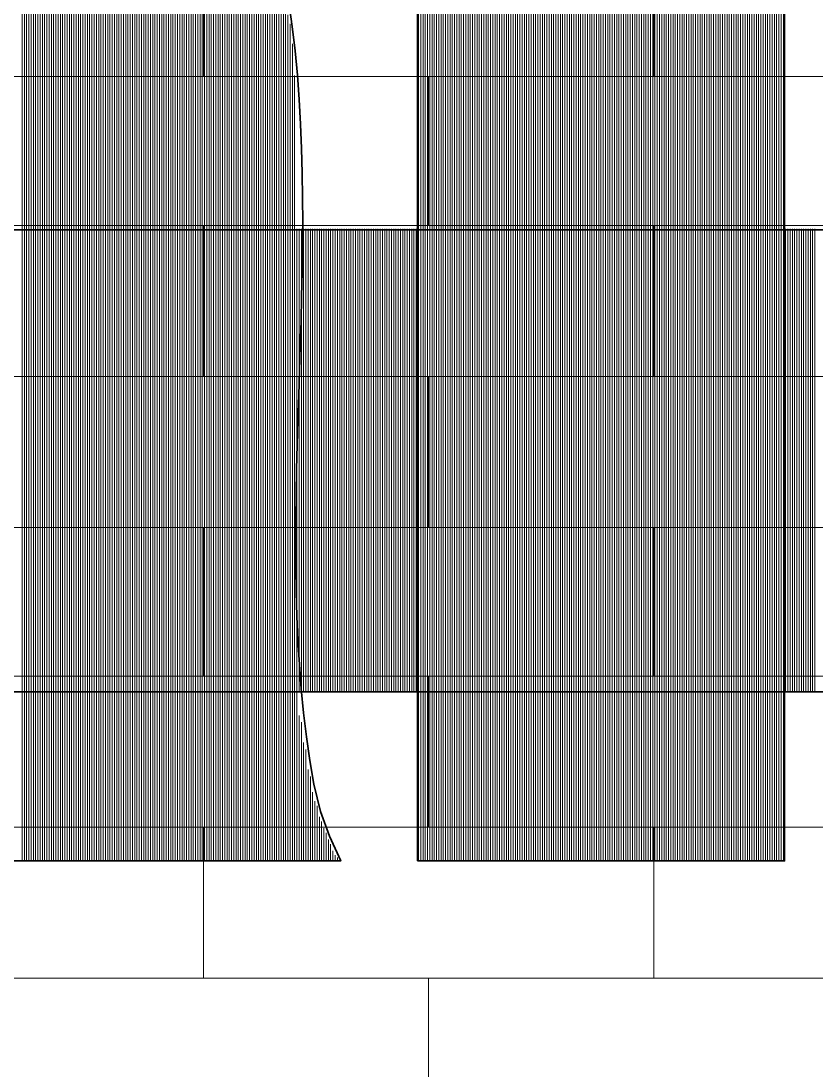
# Model space of a CAD drawing. Header units: inches. Extents: x 5 to 516, y -193 to 129.
# Drawn here: x 94.862 to 96.039, y -84.196 to -82.644 of the extents above; entities that cross this region are included whole.
import ezdxf

# ---------------------------------------------------------------- set-up
doc = ezdxf.new("R2010")
doc.units = ezdxf.units.IN
doc.header["$MEASUREMENT"] = 0
doc.layers.add('PDF4_Geometry', color=7, linetype='Continuous')

msp = doc.modelspace()

# ---------------------------------------------------------------- linework, layer by layer
at = {"layer": 'PDF4_Geometry', "lineweight": 35}
for points in [[(95.4487565, -83.8863158), (95.4487565, -81.889649), (95.9920899, -81.889649), (95.9920899, -83.8863158)], [(83.8754184, -83.6363167), (83.8754184, -82.9529833), (99.6120869, -82.9529833), (99.6120869, -83.6363167)]]:
    msp.add_lwpolyline(points, close=True, dxfattribs=at)
at = {"layer": 'PDF4_Geometry', "lineweight": 15}
for points in [[(95.4504214, -83.8846511), (95.4504214, -81.8879843), (95.4504214, -83.8846511)], [(95.4537546, -83.8846511), (95.4537546, -81.8879843), (95.4537546, -83.8846511)], [(95.4570878, -83.8846511), (95.4570878, -81.8879843), (95.4570878, -83.8846511)], [(95.460421, -83.8846511), (95.460421, -81.8879843), (95.460421, -83.8846511)], [(95.4637542, -83.8846511), (95.4637542, -81.8879843), (95.4637542, -83.8846511)], [(95.4670874, -83.8846511), (95.4670874, -81.8879843), (95.4670874, -83.8846511)], [(95.470424, -83.8846511), (95.470424, -81.8879843), (95.470424, -83.8846511)], [(95.4737538, -83.8846511), (95.4737538, -81.8879843), (95.4737538, -83.8846511)], [(95.4770904, -83.8846511), (95.4770904, -81.8879843), (95.4770904, -83.8846511)], [(95.4804202, -83.8846511), (95.4804202, -81.8879843), (95.4804202, -83.8846511)], [(95.4837568, -83.8846511), (95.4837568, -81.8879843), (95.4837568, -83.8846511)], [(95.48709, -83.8846511), (95.48709, -81.8879843), (95.48709, -83.8846511)], [(95.4904232, -83.8846511), (95.4904232, -81.8879843), (95.4904232, -83.8846511)], [(95.4937564, -83.8846511), (95.4937564, -81.8879843), (95.4937564, -83.8846511)], [(95.4970896, -83.8846511), (95.4970896, -81.8879843), (95.4970896, -83.8846511)], [(95.5004228, -83.8846511), (95.5004228, -81.8879843), (95.5004228, -83.8846511)], [(95.503756, -83.8846511), (95.503756, -81.8879843), (95.503756, -83.8846511)], [(95.5070892, -83.8846511), (95.5070892, -81.8879843), (95.5070892, -83.8846511)], [(95.5104224, -83.8846511), (95.5104224, -81.8879843), (95.5104224, -83.8846511)], [(95.5137556, -83.8846511), (95.5137556, -81.8879843), (95.5137556, -83.8846511)], [(95.5170888, -83.8846511), (95.5170888, -81.8879843), (95.5170888, -83.8846511)], [(95.520422, -83.8846511), (95.520422, -81.8879843), (95.520422, -83.8846511)], [(95.5237552, -83.8846511), (95.5237552, -81.8879843), (95.5237552, -83.8846511)], [(95.5270884, -83.8846511), (95.5270884, -81.8879843), (95.5270884, -83.8846511)], [(95.5304216, -83.8846511), (95.5304216, -81.8879843), (95.5304216, -83.8846511)], [(95.5337548, -83.8846511), (95.5337548, -81.8879843), (95.5337548, -83.8846511)], [(95.5370879, -83.8846511), (95.5370879, -81.8879843), (95.5370879, -83.8846511)], [(95.5404211, -83.8846511), (95.5404211, -81.8879843), (95.5404211, -83.8846511)], [(95.5437543, -83.8846511), (95.5437543, -81.8879843), (95.5437543, -83.8846511)], [(95.5470875, -83.8846511), (95.5470875, -81.8879843), (95.5470875, -83.8846511)], [(95.5504207, -83.8846511), (95.5504207, -81.8879843), (95.5504207, -83.8846511)], [(95.5537573, -83.8846511), (95.5537573, -81.8879843), (95.5537573, -83.8846511)], [(95.5570871, -83.8846511), (95.5570871, -81.8879843), (95.5570871, -83.8846511)], [(95.5604237, -83.8846511), (95.5604237, -81.8879843), (95.5604237, -83.8846511)], [(95.5637535, -83.8846511), (95.5637535, -81.8879843), (95.5637535, -83.8846511)], [(95.5670901, -83.8846511), (95.5670901, -81.8879843), (95.5670901, -83.8846511)], [(95.5704233, -83.8846511), (95.5704233, -81.8879843), (95.5704233, -83.8846511)], [(95.5737565, -83.8846511), (95.5737565, -81.8879843), (95.5737565, -83.8846511)], [(95.5770897, -83.8846511), (95.5770897, -81.8879843), (95.5770897, -83.8846511)], [(95.5804229, -83.8846511), (95.5804229, -81.8879843), (95.5804229, -83.8846511)], [(95.5837561, -83.8846511), (95.5837561, -81.8879843), (95.5837561, -83.8846511)], [(95.5870893, -83.8846511), (95.5870893, -81.8879843), (95.5870893, -83.8846511)], [(95.5904225, -83.8846511), (95.5904225, -81.8879843), (95.5904225, -83.8846511)], [(95.5937557, -83.8846511), (95.5937557, -81.8879843), (95.5937557, -83.8846511)], [(95.5970889, -83.8846511), (95.5970889, -81.8879843), (95.5970889, -83.8846511)], [(95.6004221, -83.8846511), (95.6004221, -81.8879843), (95.6004221, -83.8846511)], [(95.6037553, -83.8846511), (95.6037553, -81.8879843), (95.6037553, -83.8846511)], [(95.6070885, -83.8846511), (95.6070885, -81.8879843), (95.6070885, -83.8846511)], [(95.6104217, -83.8846511), (95.6104217, -81.8879843), (95.6104217, -83.8846511)], [(95.6137549, -83.8846511), (95.6137549, -81.8879843), (95.6137549, -83.8846511)], [(95.6170881, -83.8846511), (95.6170881, -81.8879843), (95.6170881, -83.8846511)], [(95.6204213, -83.8846511), (95.6204213, -81.8879843), (95.6204213, -83.8846511)], [(95.6237545, -83.8846511), (95.6237545, -81.8879843), (95.6237545, -83.8846511)], [(95.6270877, -83.8846511), (95.6270877, -81.8879843), (95.6270877, -83.8846511)], [(95.6304209, -83.8846511), (95.6304209, -81.8879843), (95.6304209, -83.8846511)], [(95.6337541, -83.8846511), (95.6337541, -81.8879843), (95.6337541, -83.8846511)], [(95.6370907, -83.8846511), (95.6370907, -81.8879843), (95.6370907, -83.8846511)], [(95.6404205, -83.8846511), (95.6404205, -81.8879843), (95.6404205, -83.8846511)], [(95.6437571, -83.8846511), (95.6437571, -81.8879843), (95.6437571, -83.8846511)], [(95.6470869, -83.8846511), (95.6470869, -81.8879843), (95.6470869, -83.8846511)], [(95.6504235, -83.8846511), (95.6504235, -81.8879843), (95.6504235, -83.8846511)], [(95.6537567, -83.8846511), (95.6537567, -81.8879843), (95.6537567, -83.8846511)], [(95.6570899, -83.8846511), (95.6570899, -81.8879843), (95.6570899, -83.8846511)], [(95.6604231, -83.8846511), (95.6604231, -81.8879843), (95.6604231, -83.8846511)], [(95.6637563, -83.8846511), (95.6637563, -81.8879843), (95.6637563, -83.8846511)], [(95.6670895, -83.8846511), (95.6670895, -81.8879843), (95.6670895, -83.8846511)], [(95.6704226, -83.8846511), (95.6704226, -81.8879843), (95.6704226, -83.8846511)], [(95.6737558, -83.8846511), (95.6737558, -81.8879843), (95.6737558, -83.8846511)], [(95.677089, -83.8846511), (95.677089, -81.8879843), (95.677089, -83.8846511)], [(95.6804222, -83.8846511), (95.6804222, -81.8879843), (95.6804222, -83.8846511)], [(95.6837554, -83.8846511), (95.6837554, -81.8879843), (95.6837554, -83.8846511)], [(95.6870886, -83.8846511), (95.6870886, -81.8879843), (95.6870886, -83.8846511)], [(95.6904218, -83.8846511), (95.6904218, -81.8879843), (95.6904218, -83.8846511)], [(95.693755, -83.8846511), (95.693755, -81.8879843), (95.693755, -83.8846511)], [(95.6970882, -83.8846511), (95.6970882, -81.8879843), (95.6970882, -83.8846511)], [(95.7004214, -83.8846511), (95.7004214, -81.8879843), (95.7004214, -83.8846511)], [(95.7037546, -83.8846511), (95.7037546, -81.8879843), (95.7037546, -83.8846511)], [(95.7070878, -83.8846511), (95.7070878, -81.8879843), (95.7070878, -83.8846511)], [(95.710421, -83.8846511), (95.710421, -81.8879843), (95.710421, -83.8846511)], [(95.7137542, -83.8846511), (95.7137542, -81.8879843), (95.7137542, -83.8846511)], [(95.7170874, -83.8846511), (95.7170874, -81.8879843), (95.7170874, -83.8846511)], [(95.720424, -83.8846511), (95.720424, -81.8879843), (95.720424, -83.8846511)], [(95.7237538, -83.8846511), (95.7237538, -81.8879843), (95.7237538, -83.8846511)], [(95.7270904, -83.8846511), (95.7270904, -81.8879843), (95.7270904, -83.8846511)], [(95.7304202, -83.8846511), (95.7304202, -81.8879843), (95.7304202, -83.8846511)], [(95.7337568, -83.8846511), (95.7337568, -81.8879843), (95.7337568, -83.8846511)], [(95.73709, -83.8846511), (95.73709, -81.8879843), (95.73709, -83.8846511)], [(95.7404232, -83.8846511), (95.7404232, -81.8879843), (95.7404232, -83.8846511)], [(95.7437564, -83.8846511), (95.7437564, -81.8879843), (95.7437564, -83.8846511)], [(95.7470896, -83.8846511), (95.7470896, -81.8879843), (95.7470896, -83.8846511)], [(95.7504228, -83.8846511), (95.7504228, -81.8879843), (95.7504228, -83.8846511)], [(95.753756, -83.8846511), (95.753756, -81.8879843), (95.753756, -83.8846511)], [(95.7570892, -83.8846511), (95.7570892, -81.8879843), (95.7570892, -83.8846511)], [(95.7604224, -83.8846511), (95.7604224, -81.8879843), (95.7604224, -83.8846511)], [(95.7637556, -83.8846511), (95.7637556, -81.8879843), (95.7637556, -83.8846511)], [(95.7670888, -83.8846511), (95.7670888, -81.8879843), (95.7670888, -83.8846511)], [(95.770422, -83.8846511), (95.770422, -81.8879843), (95.770422, -83.8846511)], [(95.7737552, -83.8846511), (95.7737552, -81.8879843), (95.7737552, -83.8846511)], [(95.7770884, -83.8846511), (95.7770884, -81.8879843), (95.7770884, -83.8846511)], [(95.7804216, -83.8846511), (95.7804216, -81.8879843), (95.7804216, -83.8846511)], [(95.7837548, -83.8846511), (95.7837548, -81.8879843), (95.7837548, -83.8846511)], [(95.787088, -83.8846511), (95.787088, -81.8879843), (95.787088, -83.8846511)], [(95.7904212, -83.8846511), (95.7904212, -81.8879843), (95.7904212, -83.8846511)], [(95.7937544, -83.8846511), (95.7937544, -81.8879843), (95.7937544, -83.8846511)], [(95.7970876, -83.8846511), (95.7970876, -81.8879843), (95.7970876, -83.8846511)], [(95.8004208, -83.8846511), (95.8004208, -81.8879843), (95.8004208, -83.8846511)], [(95.8037573, -83.8846511), (95.8037573, -81.8879843), (95.8037573, -83.8846511)], [(95.8070872, -83.8846511), (95.8070872, -81.8879843), (95.8070872, -83.8846511)], [(95.8104237, -83.8846511), (95.8104237, -81.8879843), (95.8104237, -83.8846511)], [(95.8137536, -83.8846511), (95.8137536, -81.8879843), (95.8137536, -83.8846511)], [(95.8170901, -83.8846511), (95.8170901, -81.8879843), (95.8170901, -83.8846511)], [(95.8204233, -83.8846511), (95.8204233, -81.8879843), (95.8204233, -83.8846511)], [(95.8237565, -83.8846511), (95.8237565, -81.8879843), (95.8237565, -83.8846511)], [(95.8270897, -83.8846511), (95.8270897, -81.8879843), (95.8270897, -83.8846511)], [(95.8304229, -83.8846511), (95.8304229, -81.8879843), (95.8304229, -83.8846511)], [(95.8337561, -83.8846511), (95.8337561, -81.8879843), (95.8337561, -83.8846511)], [(95.8370893, -83.8846511), (95.8370893, -81.8879843), (95.8370893, -83.8846511)], [(95.8404225, -83.8846511), (95.8404225, -81.8879843), (95.8404225, -83.8846511)], [(95.8437557, -83.8846511), (95.8437557, -81.8879843), (95.8437557, -83.8846511)], [(95.8470889, -83.8846511), (95.8470889, -81.8879843), (95.8470889, -83.8846511)], [(95.8504221, -83.8846511), (95.8504221, -81.8879843), (95.8504221, -83.8846511)], [(95.8537553, -83.8846511), (95.8537553, -81.8879843), (95.8537553, -83.8846511)], [(95.8570885, -83.8846511), (95.8570885, -81.8879843), (95.8570885, -83.8846511)], [(95.8604217, -83.8846511), (95.8604217, -81.8879843), (95.8604217, -83.8846511)], [(95.8637549, -83.8846511), (95.8637549, -81.8879843), (95.8637549, -83.8846511)], [(95.8670881, -83.8846511), (95.8670881, -81.8879843), (95.8670881, -83.8846511)], [(95.8704213, -83.8846511), (95.8704213, -81.8879843), (95.8704213, -83.8846511)], [(95.8737545, -83.8846511), (95.8737545, -81.8879843), (95.8737545, -83.8846511)], [(95.8770877, -83.8846511), (95.8770877, -81.8879843), (95.8770877, -83.8846511)], [(95.8804209, -83.8846511), (95.8804209, -81.8879843), (95.8804209, -83.8846511)], [(95.8837541, -83.8846511), (95.8837541, -81.8879843), (95.8837541, -83.8846511)], [(95.8870907, -83.8846511), (95.8870907, -81.8879843), (95.8870907, -83.8846511)], [(95.8904205, -83.8846511), (95.8904205, -81.8879843), (95.8904205, -83.8846511)], [(95.8937571, -83.8846511), (95.8937571, -81.8879843), (95.8937571, -83.8846511)], [(95.8970869, -83.8846511), (95.8970869, -81.8879843), (95.8970869, -83.8846511)], [(95.9004235, -83.8846511), (95.9004235, -81.8879843), (95.9004235, -83.8846511)], [(95.9037567, -83.8846511), (95.9037567, -81.8879843), (95.9037567, -83.8846511)], [(95.9070899, -83.8846511), (95.9070899, -81.8879843), (95.9070899, -83.8846511)], [(95.9104231, -83.8846511), (95.9104231, -81.8879843), (95.9104231, -83.8846511)], [(95.9137563, -83.8846511), (95.9137563, -81.8879843), (95.9137563, -83.8846511)], [(95.9170895, -83.8846511), (95.9170895, -81.8879843), (95.9170895, -83.8846511)], [(95.9204227, -83.8846511), (95.9204227, -81.8879843), (95.9204227, -83.8846511)], [(95.9237559, -83.8846511), (95.9237559, -81.8879843), (95.9237559, -83.8846511)], [(95.9270891, -83.8846511), (95.9270891, -81.8879843), (95.9270891, -83.8846511)], [(95.9304223, -83.8846511), (95.9304223, -81.8879843), (95.9304223, -83.8846511)], [(95.9337555, -83.8846511), (95.9337555, -81.8879843), (95.9337555, -83.8846511)], [(95.9370887, -83.8846511), (95.9370887, -81.8879843), (95.9370887, -83.8846511)], [(95.9404219, -83.8846511), (95.9404219, -81.8879843), (95.9404219, -83.8846511)], [(95.9437551, -83.8846511), (95.9437551, -81.8879843), (95.9437551, -83.8846511)], [(95.9470883, -83.8846511), (95.9470883, -81.8879843), (95.9470883, -83.8846511)], [(95.9504215, -83.8846511), (95.9504215, -81.8879843), (95.9504215, -83.8846511)], [(95.9537546, -83.8846511), (95.9537546, -81.8879843), (95.9537546, -83.8846511)], [(95.9570878, -83.8846511), (95.9570878, -81.8879843), (95.9570878, -83.8846511)], [(95.960421, -83.8846511), (95.960421, -81.8879843), (95.960421, -83.8846511)], [(95.9637542, -83.8846511), (95.9637542, -81.8879843), (95.9637542, -83.8846511)], [(95.9670874, -83.8846511), (95.9670874, -81.8879843), (95.9670874, -83.8846511)], [(95.970424, -83.8846511), (95.970424, -81.8879843), (95.970424, -83.8846511)], [(95.9737538, -83.8846511), (95.9737538, -81.8879843), (95.9737538, -83.8846511)], [(95.9770904, -83.8846511), (95.9770904, -81.8879843), (95.9770904, -83.8846511)], [(95.9804202, -83.8846511), (95.9804202, -81.8879843), (95.9804202, -83.8846511)], [(95.9837568, -83.8846511), (95.9837568, -81.8879843), (95.9837568, -83.8846511)], [(95.98709, -83.8846511), (95.98709, -81.8879843), (95.98709, -83.8846511)], [(95.9904232, -83.8846511), (95.9904232, -81.8879843), (95.9904232, -83.8846511)], [(94.8637548, -83.8846511), (94.8637548, -82.2413176), (94.8637548, -83.8846511)], [(94.867088, -83.8846511), (94.867088, -82.2413176), (94.867088, -83.8846511)], [(94.8704212, -83.8846511), (94.8704212, -82.2413176), (94.8704212, -83.8846511)], [(94.8737544, -83.8846511), (94.8737544, -82.244651), (94.8737544, -83.8846511)], [(94.8770876, -83.8846511), (94.8770876, -82.244651), (94.8770876, -83.8846511)], [(94.8804208, -83.8846511), (94.8804208, -82.244651), (94.8804208, -83.8846511)], [(94.883754, -83.8846511), (94.883754, -82.244651), (94.883754, -83.8846511)], [(94.8870906, -83.8846511), (94.8870906, -82.2479844), (94.8870906, -83.8846511)], [(94.8904204, -83.8846511), (94.8904204, -82.2479844), (94.8904204, -83.8846511)], [(94.893757, -83.8846511), (94.893757, -82.2479844), (94.893757, -83.8846511)], [(94.8970868, -83.8846511), (94.8970868, -82.2479844), (94.8970868, -83.8846511)], [(94.9004234, -83.8846511), (94.9004234, -82.2513176), (94.9004234, -83.8846511)], [(94.9037566, -83.8846511), (94.9037566, -82.2513176), (94.9037566, -83.8846511)], [(94.9070898, -83.8846511), (94.9070898, -82.2513176), (94.9070898, -83.8846511)], [(94.910423, -83.8846511), (94.910423, -82.254651), (94.910423, -83.8846511)], [(94.9137562, -83.8846511), (94.9137562, -82.254651), (94.9137562, -83.8846511)], [(94.9170894, -83.8846511), (94.9170894, -82.254651), (94.9170894, -83.8846511)], [(94.9204226, -83.8846511), (94.9204226, -82.2579842), (94.9204226, -83.8846511)], [(94.9237558, -83.8846511), (94.9237558, -82.2579842), (94.9237558, -83.8846511)], [(94.927089, -83.8846511), (94.927089, -82.2613177), (94.927089, -83.8846511)], [(94.9304222, -83.8846511), (94.9304222, -82.2613177), (94.9304222, -83.8846511)], [(94.9337554, -83.8846511), (94.9337554, -82.2613177), (94.9337554, -83.8846511)], [(94.9370886, -83.8846511), (94.9370886, -82.264651), (94.9370886, -83.8846511)], [(94.9404218, -83.8846511), (94.9404218, -82.264651), (94.9404218, -83.8846511)], [(94.943755, -83.8846511), (94.943755, -82.264651), (94.943755, -83.8846511)], [(94.9470882, -83.8846511), (94.9470882, -82.2679843), (94.9470882, -83.8846511)], [(94.9504214, -83.8846511), (94.9504214, -82.2679843), (94.9504214, -83.8846511)], [(94.9537546, -83.8846511), (94.9537546, -82.2713176), (94.9537546, -83.8846511)], [(94.9570878, -83.8846511), (94.9570878, -82.2713176), (94.9570878, -83.8846511)], [(94.960421, -83.8846511), (94.960421, -82.2713176), (94.960421, -83.8846511)], [(94.9637542, -83.8846511), (94.9637542, -82.274651), (94.9637542, -83.8846511)], [(94.9670874, -83.8846511), (94.9670874, -82.274651), (94.9670874, -83.8846511)], [(94.9704239, -83.8846511), (94.9704239, -82.274651), (94.9704239, -83.8846511)], [(94.9737538, -83.8846511), (94.9737538, -82.2779843), (94.9737538, -83.8846511)], [(94.9770903, -83.8846511), (94.9770903, -82.2779843), (94.9770903, -83.8846511)], [(94.9804202, -83.8846511), (94.9804202, -82.2813176), (94.9804202, -83.8846511)], [(94.9837567, -83.8846511), (94.9837567, -82.2813176), (94.9837567, -83.8846511)], [(94.9870899, -83.8846511), (94.9870899, -82.2813176), (94.9870899, -83.8846511)], [(94.9904231, -83.8846511), (94.9904231, -82.284651), (94.9904231, -83.8846511)], [(94.9937563, -83.8846511), (94.9937563, -82.284651), (94.9937563, -83.8846511)], [(94.9970895, -83.8846511), (94.9970895, -82.2879843), (94.9970895, -83.8846511)], [(95.0004227, -83.8846511), (95.0004227, -82.2879843), (95.0004227, -83.8846511)], [(95.0037559, -83.8846511), (95.0037559, -82.2913176), (95.0037559, -83.8846511)], [(95.0070891, -83.8846511), (95.0070891, -82.2913176), (95.0070891, -83.8846511)], [(95.0104223, -83.8846511), (95.0104223, -82.2946509), (95.0104223, -83.8846511)], [(95.0137555, -83.8846511), (95.0137555, -82.2946509), (95.0137555, -83.8846511)], [(95.0170887, -83.8846511), (95.0170887, -82.2979844), (95.0170887, -83.8846511)], [(95.0204219, -83.8846511), (95.0204219, -82.2979844), (95.0204219, -83.8846511)], [(95.0237551, -83.8846511), (95.0237551, -82.3013176), (95.0237551, -83.8846511)], [(95.0270883, -83.8846511), (95.0270883, -82.3013176), (95.0270883, -83.8846511)], [(95.0304215, -83.8846511), (95.0304215, -82.3046509), (95.0304215, -83.8846511)], [(95.0337547, -83.8846511), (95.0337547, -82.3046509), (95.0337547, -83.8846511)], [(95.0370879, -83.8846511), (95.0370879, -82.3079844), (95.0370879, -83.8846511)], [(95.0404211, -83.8846511), (95.0404211, -82.3113176), (95.0404211, -83.8846511)], [(95.0437543, -83.8846511), (95.0437543, -82.3113176), (95.0437543, -83.8846511)], [(95.0470875, -83.8846511), (95.0470875, -82.314651), (95.0470875, -83.8846511)], [(95.0504207, -83.8846511), (95.0504207, -82.3179842), (95.0504207, -83.8846511)], [(95.0537573, -83.8846511), (95.0537573, -82.3213177), (95.0537573, -83.8846511)], [(95.0570871, -83.8846511), (95.0570871, -82.3213177), (95.0570871, -83.8846511)], [(95.0604237, -83.8846511), (95.0604237, -82.324651), (95.0604237, -83.8846511)], [(95.0637535, -83.8846511), (95.0637535, -82.3279843), (95.0637535, -83.8846511)], [(95.0670901, -83.8846511), (95.0670901, -82.3279843), (95.0670901, -83.8846511)], [(95.0704233, -83.8846511), (95.0704233, -82.3313177), (95.0704233, -83.8846511)], [(95.0737565, -83.8846511), (95.0737565, -82.334651), (95.0737565, -83.8846511)], [(95.0770897, -83.8846511), (95.0770897, -82.334651), (95.0770897, -83.8846511)], [(95.0804229, -83.8846511), (95.0804229, -82.3379843), (95.0804229, -83.8846511)], [(95.0837561, -83.8846511), (95.0837561, -82.3413176), (95.0837561, -83.8846511)], [(95.0870893, -83.8846511), (95.0870893, -82.344651), (95.0870893, -83.8846511)], [(95.0904225, -83.8846511), (95.0904225, -82.344651), (95.0904225, -83.8846511)], [(95.0937557, -83.8846511), (95.0937557, -82.3479843), (95.0937557, -83.8846511)], [(95.0970889, -83.8846511), (95.0970889, -82.3513176), (95.0970889, -83.8846511)], [(95.1004221, -83.8846511), (95.1004221, -82.3546509), (95.1004221, -83.8846511)], [(95.1037553, -83.8846511), (95.1037553, -82.3579843), (95.1037553, -83.8846511)], [(95.1070885, -83.8846511), (95.1070885, -82.3613176), (95.1070885, -83.8846511)], [(95.1104217, -83.8846511), (95.1104217, -82.3613176), (95.1104217, -83.8846511)], [(95.1137549, -83.8846511), (95.1137549, -82.3646509), (95.1137549, -83.8846511)], [(95.1170881, -83.8846511), (95.1170881, -82.3679844), (95.1170881, -83.8846511)], [(95.1204212, -83.8846511), (95.1204212, -82.3713176), (95.1204212, -83.8846511)], [(95.1237544, -83.8846511), (95.1237544, -82.374651), (95.1237544, -83.8846511)], [(95.1270876, -83.8846511), (95.1270876, -82.3779843), (95.1270876, -83.8846511)], [(95.1304208, -83.8846511), (95.1304208, -82.3813177), (95.1304208, -83.8846511)], [(95.133754, -83.8846511), (95.133754, -82.384651), (95.133754, -83.8846511)], [(95.1370906, -83.8846511), (95.1370906, -82.3879843), (95.1370906, -83.8846511)], [(95.1404204, -83.8846511), (95.1404204, -82.3879843), (95.1404204, -83.8846511)], [(95.143757, -83.8846511), (95.143757, -82.3913177), (95.143757, -83.8846511)], [(95.1470868, -83.8846511), (95.1470868, -82.394651), (95.1470868, -83.8846511)], [(95.1504234, -83.8846511), (95.1504234, -82.3979843), (95.1504234, -83.8846511)], [(95.1537566, -83.8846511), (95.1537566, -82.4013176), (95.1537566, -83.8846511)], [(95.1570898, -83.8846511), (95.1570898, -82.404651), (95.1570898, -83.8846511)], [(95.160423, -83.8846511), (95.160423, -82.4113176), (95.160423, -83.8846511)], [(95.1637562, -83.8846511), (95.1637562, -82.414651), (95.1637562, -83.8846511)], [(95.1670894, -83.8846511), (95.1670894, -82.4213176), (95.1670894, -83.8846511)], [(95.1704226, -83.8846511), (95.1704226, -82.4246509), (95.1704226, -83.8846511)], [(95.1737558, -83.8846511), (95.1737558, -82.4313176), (95.1737558, -83.8846511)], [(95.177089, -83.8846511), (95.177089, -82.4313176), (95.177089, -83.8846511)], [(95.1804222, -83.8846511), (95.1804222, -82.4379843), (95.1804222, -83.8846511)], [(95.1837554, -83.8846511), (95.1837554, -82.444651), (95.1837554, -83.8846511)], [(95.1870886, -83.8846511), (95.1870886, -82.4479843), (95.1870886, -83.8846511)], [(95.1904218, -83.8846511), (95.1904218, -82.454651), (95.1904218, -83.8846511)], [(95.193755, -83.8846511), (95.193755, -82.4579843), (95.193755, -83.8846511)], [(95.1970882, -83.8846511), (95.1970882, -82.464651), (95.1970882, -83.8846511)], [(95.2004214, -83.8846511), (95.2004214, -82.464651), (95.2004214, -83.8846511)], [(95.2037546, -83.8846511), (95.2037546, -82.474651), (95.2037546, -83.8846511)], [(95.2070878, -83.8846511), (95.2070878, -82.4813176), (95.2070878, -83.8846511)], [(95.210421, -83.8846511), (95.210421, -82.4879844), (95.210421, -83.8846511)], [(95.2137542, -83.8846511), (95.2137542, -82.494651), (95.2137542, -83.8846511)], [(95.2170874, -83.8846511), (95.2170874, -82.4979844), (95.2170874, -83.8846511)], [(95.220424, -83.8846511), (95.220424, -82.5079843), (95.220424, -83.8846511)], [(95.2237538, -83.8846511), (95.2237538, -82.514651), (95.2237538, -83.8846511)], [(95.2270904, -83.8846511), (95.2270904, -82.524651), (95.2270904, -83.8846511)], [(95.2304202, -83.8846511), (95.2304202, -82.5313176), (95.2304202, -83.8846511)], [(95.2337568, -83.8846511), (95.2337568, -82.534651), (95.2337568, -83.8846511)], [(95.23709, -83.8846511), (95.23709, -82.5513177), (95.23709, -83.8846511)], [(95.2404232, -83.8846511), (95.2404232, -82.5613177), (95.2404232, -83.8846511)], [(95.2437564, -83.8846511), (95.2437564, -82.5679843), (95.2437564, -83.8846511)], [(95.2470896, -83.8846511), (95.2470896, -82.5879843), (95.2470896, -83.8846511)], [(95.2504228, -83.8846511), (95.2504228, -82.6013177), (95.2504228, -83.8846511)], [(95.2537559, -83.8846511), (95.2537559, -82.6079843), (95.2537559, -83.8846511)], [(95.2570891, -83.8846511), (95.2570891, -82.634651), (95.2570891, -83.8846511)], [(95.2604223, -83.8846511), (95.2604223, -82.6479843), (95.2604223, -83.8846511)], [(95.2637555, -83.8846511), (95.2637555, -82.6779844), (95.2637555, -83.8846511)], [(95.2670887, -83.8846511), (95.2670887, -82.7246511), (95.2670887, -83.8846511)], [(94.8637548, -83.6346511), (94.8637548, -82.9513177), (94.8637548, -83.6346511)], [(94.867088, -83.6346511), (94.867088, -82.9513177), (94.867088, -83.6346511)], [(94.8704212, -83.6346511), (94.8704212, -82.9513177), (94.8704212, -83.6346511)], [(94.8737544, -83.6346511), (94.8737544, -82.9513177), (94.8737544, -83.6346511)], [(94.8770876, -83.6346511), (94.8770876, -82.9513177), (94.8770876, -83.6346511)], [(94.8804208, -83.6346511), (94.8804208, -82.9513177), (94.8804208, -83.6346511)], [(94.883754, -83.6346511), (94.883754, -82.9513177), (94.883754, -83.6346511)], [(94.8870906, -83.6346511), (94.8870906, -82.9513177), (94.8870906, -83.6346511)], [(94.8904204, -83.6346511), (94.8904204, -82.9513177), (94.8904204, -83.6346511)], [(94.893757, -83.6346511), (94.893757, -82.9513177), (94.893757, -83.6346511)], [(94.8970868, -83.6346511), (94.8970868, -82.9513177), (94.8970868, -83.6346511)], [(94.9004234, -83.6346511), (94.9004234, -82.9513177), (94.9004234, -83.6346511)], [(94.9037566, -83.6346511), (94.9037566, -82.9513177), (94.9037566, -83.6346511)], [(94.9070898, -83.6346511), (94.9070898, -82.9513177), (94.9070898, -83.6346511)], [(94.910423, -83.6346511), (94.910423, -82.9513177), (94.910423, -83.6346511)], [(94.9137562, -83.6346511), (94.9137562, -82.9513177), (94.9137562, -83.6346511)], [(94.9170894, -83.6346511), (94.9170894, -82.9513177), (94.9170894, -83.6346511)], [(94.9204226, -83.6346511), (94.9204226, -82.9513177), (94.9204226, -83.6346511)], [(94.9237558, -83.6346511), (94.9237558, -82.9513177), (94.9237558, -83.6346511)], [(94.927089, -83.6346511), (94.927089, -82.9513177), (94.927089, -83.6346511)], [(94.9304222, -83.6346511), (94.9304222, -82.9513177), (94.9304222, -83.6346511)], [(94.9337554, -83.6346511), (94.9337554, -82.9513177), (94.9337554, -83.6346511)], [(94.9370886, -83.6346511), (94.9370886, -82.9513177), (94.9370886, -83.6346511)], [(94.9404218, -83.6346511), (94.9404218, -82.9513177), (94.9404218, -83.6346511)], [(94.943755, -83.6346511), (94.943755, -82.9513177), (94.943755, -83.6346511)], [(94.9470882, -83.6346511), (94.9470882, -82.9513177), (94.9470882, -83.6346511)], [(94.9504214, -83.6346511), (94.9504214, -82.9513177), (94.9504214, -83.6346511)], [(94.9537546, -83.6346511), (94.9537546, -82.9513177), (94.9537546, -83.6346511)], [(94.9570878, -83.6346511), (94.9570878, -82.9513177), (94.9570878, -83.6346511)], [(94.960421, -83.6346511), (94.960421, -82.9513177), (94.960421, -83.6346511)], [(94.9637542, -83.6346511), (94.9637542, -82.9513177), (94.9637542, -83.6346511)], [(94.9670874, -83.6346511), (94.9670874, -82.9513177), (94.9670874, -83.6346511)], [(94.9704239, -83.6346511), (94.9704239, -82.9513177), (94.9704239, -83.6346511)], [(94.9737538, -83.6346511), (94.9737538, -82.9513177), (94.9737538, -83.6346511)], [(94.9770903, -83.6346511), (94.9770903, -82.9513177), (94.9770903, -83.6346511)], [(94.9804202, -83.6346511), (94.9804202, -82.9513177), (94.9804202, -83.6346511)], [(94.9837567, -83.6346511), (94.9837567, -82.9513177), (94.9837567, -83.6346511)], [(94.9870899, -83.6346511), (94.9870899, -82.9513177), (94.9870899, -83.6346511)], [(94.9904231, -83.6346511), (94.9904231, -82.9513177), (94.9904231, -83.6346511)], [(94.9937563, -83.6346511), (94.9937563, -82.9513177), (94.9937563, -83.6346511)], [(94.9970895, -83.6346511), (94.9970895, -82.9513177), (94.9970895, -83.6346511)], [(95.0004227, -83.6346511), (95.0004227, -82.9513177), (95.0004227, -83.6346511)], [(95.0037559, -83.6346511), (95.0037559, -82.9513177), (95.0037559, -83.6346511)], [(95.0070891, -83.6346511), (95.0070891, -82.9513177), (95.0070891, -83.6346511)], [(95.0104223, -83.6346511), (95.0104223, -82.9513177), (95.0104223, -83.6346511)], [(95.0137555, -83.6346511), (95.0137555, -82.9513177), (95.0137555, -83.6346511)], [(95.0170887, -83.6346511), (95.0170887, -82.9513177), (95.0170887, -83.6346511)], [(95.0204219, -83.6346511), (95.0204219, -82.9513177), (95.0204219, -83.6346511)], [(95.0237551, -83.6346511), (95.0237551, -82.9513177), (95.0237551, -83.6346511)], [(95.0270883, -83.6346511), (95.0270883, -82.9513177), (95.0270883, -83.6346511)], [(95.0304215, -83.6346511), (95.0304215, -82.9513177), (95.0304215, -83.6346511)], [(95.0337547, -83.6346511), (95.0337547, -82.9513177), (95.0337547, -83.6346511)], [(95.0370879, -83.6346511), (95.0370879, -82.9513177), (95.0370879, -83.6346511)], [(95.0404211, -83.6346511), (95.0404211, -82.9513177), (95.0404211, -83.6346511)], [(95.0437543, -83.6346511), (95.0437543, -82.9513177), (95.0437543, -83.6346511)], [(95.0470875, -83.6346511), (95.0470875, -82.9513177), (95.0470875, -83.6346511)], [(95.0504207, -83.6346511), (95.0504207, -82.9513177), (95.0504207, -83.6346511)], [(95.0537573, -83.6346511), (95.0537573, -82.9513177), (95.0537573, -83.6346511)], [(95.0570871, -83.6346511), (95.0570871, -82.9513177), (95.0570871, -83.6346511)], [(95.0604237, -83.6346511), (95.0604237, -82.9513177), (95.0604237, -83.6346511)], [(95.0637535, -83.6346511), (95.0637535, -82.9513177), (95.0637535, -83.6346511)], [(95.0670901, -83.6346511), (95.0670901, -82.9513177), (95.0670901, -83.6346511)], [(95.0704233, -83.6346511), (95.0704233, -82.9513177), (95.0704233, -83.6346511)], [(95.0737565, -83.6346511), (95.0737565, -82.9513177), (95.0737565, -83.6346511)], [(95.0770897, -83.6346511), (95.0770897, -82.9513177), (95.0770897, -83.6346511)], [(95.0804229, -83.6346511), (95.0804229, -82.9513177), (95.0804229, -83.6346511)], [(95.0837561, -83.6346511), (95.0837561, -82.9513177), (95.0837561, -83.6346511)], [(95.0870893, -83.6346511), (95.0870893, -82.9513177), (95.0870893, -83.6346511)], [(95.0904225, -83.6346511), (95.0904225, -82.9513177), (95.0904225, -83.6346511)], [(95.0937557, -83.6346511), (95.0937557, -82.9513177), (95.0937557, -83.6346511)], [(95.0970889, -83.6346511), (95.0970889, -82.9513177), (95.0970889, -83.6346511)], [(95.1004221, -83.6346511), (95.1004221, -82.9513177), (95.1004221, -83.6346511)], [(95.1037553, -83.6346511), (95.1037553, -82.9513177), (95.1037553, -83.6346511)], [(95.1070885, -83.6346511), (95.1070885, -82.9513177), (95.1070885, -83.6346511)], [(95.1104217, -83.6346511), (95.1104217, -82.9513177), (95.1104217, -83.6346511)], [(95.1137549, -83.6346511), (95.1137549, -82.9513177), (95.1137549, -83.6346511)], [(95.1170881, -83.6346511), (95.1170881, -82.9513177), (95.1170881, -83.6346511)], [(95.1204212, -83.6346511), (95.1204212, -82.9513177), (95.1204212, -83.6346511)], [(95.1237544, -83.6346511), (95.1237544, -82.9513177), (95.1237544, -83.6346511)], [(95.1270876, -83.6346511), (95.1270876, -82.9513177), (95.1270876, -83.6346511)], [(95.1304208, -83.6346511), (95.1304208, -82.9513177), (95.1304208, -83.6346511)], [(95.133754, -83.6346511), (95.133754, -82.9513177), (95.133754, -83.6346511)], [(95.1370906, -83.6346511), (95.1370906, -82.9513177), (95.1370906, -83.6346511)], [(95.1404204, -83.6346511), (95.1404204, -82.9513177), (95.1404204, -83.6346511)], [(95.143757, -83.6346511), (95.143757, -82.9513177), (95.143757, -83.6346511)], [(95.1470868, -83.6346511), (95.1470868, -82.9513177), (95.1470868, -83.6346511)], [(95.1504234, -83.6346511), (95.1504234, -82.9513177), (95.1504234, -83.6346511)], [(95.1537566, -83.6346511), (95.1537566, -82.9513177), (95.1537566, -83.6346511)], [(95.1570898, -83.6346511), (95.1570898, -82.9513177), (95.1570898, -83.6346511)], [(95.160423, -83.6346511), (95.160423, -82.9513177), (95.160423, -83.6346511)], [(95.1637562, -83.6346511), (95.1637562, -82.9513177), (95.1637562, -83.6346511)], [(95.1670894, -83.6346511), (95.1670894, -82.9513177), (95.1670894, -83.6346511)], [(95.1704226, -83.6346511), (95.1704226, -82.9513177), (95.1704226, -83.6346511)], [(95.1737558, -83.6346511), (95.1737558, -82.9513177), (95.1737558, -83.6346511)], [(95.177089, -83.6346511), (95.177089, -82.9513177), (95.177089, -83.6346511)], [(95.1804222, -83.6346511), (95.1804222, -82.9513177), (95.1804222, -83.6346511)], [(95.1837554, -83.6346511), (95.1837554, -82.9513177), (95.1837554, -83.6346511)], [(95.1870886, -83.6346511), (95.1870886, -82.9513177), (95.1870886, -83.6346511)], [(95.1904218, -83.6346511), (95.1904218, -82.9513177), (95.1904218, -83.6346511)], [(95.193755, -83.6346511), (95.193755, -82.9513177), (95.193755, -83.6346511)], [(95.1970882, -83.6346511), (95.1970882, -82.9513177), (95.1970882, -83.6346511)], [(95.2004214, -83.6346511), (95.2004214, -82.9513177), (95.2004214, -83.6346511)], [(95.2037546, -83.6346511), (95.2037546, -82.9513177), (95.2037546, -83.6346511)], [(95.2070878, -83.6346511), (95.2070878, -82.9513177), (95.2070878, -83.6346511)], [(95.210421, -83.6346511), (95.210421, -82.9513177), (95.210421, -83.6346511)], [(95.2137542, -83.6346511), (95.2137542, -82.9513177), (95.2137542, -83.6346511)], [(95.2170874, -83.6346511), (95.2170874, -82.9513177), (95.2170874, -83.6346511)], [(95.220424, -83.6346511), (95.220424, -82.9513177), (95.220424, -83.6346511)], [(95.2237538, -83.6346511), (95.2237538, -82.9513177), (95.2237538, -83.6346511)], [(95.2270904, -83.6346511), (95.2270904, -82.9513177), (95.2270904, -83.6346511)], [(95.2304202, -83.6346511), (95.2304202, -82.9513177), (95.2304202, -83.6346511)], [(95.2337568, -83.6346511), (95.2337568, -82.9513177), (95.2337568, -83.6346511)], [(95.23709, -83.6346511), (95.23709, -82.9513177), (95.23709, -83.6346511)], [(95.2404232, -83.6346511), (95.2404232, -82.9513177), (95.2404232, -83.6346511)], [(95.2437564, -83.6346511), (95.2437564, -82.9513177), (95.2437564, -83.6346511)], [(95.2470896, -83.6346511), (95.2470896, -82.9513177), (95.2470896, -83.6346511)], [(95.2504228, -83.6346511), (95.2504228, -82.9513177), (95.2504228, -83.6346511)], [(95.2537559, -83.6346511), (95.2537559, -82.9513177), (95.2537559, -83.6346511)], [(95.2570891, -83.6346511), (95.2570891, -82.9513177), (95.2570891, -83.6346511)], [(95.2604223, -83.6346511), (95.2604223, -82.9513177), (95.2604223, -83.6346511)], [(95.2637555, -83.6346511), (95.2637555, -82.9513177), (95.2637555, -83.6346511)], [(95.2670887, -83.6346511), (95.2670887, -82.9513177), (95.2670887, -83.6346511)], [(95.2704219, -83.6346511), (95.2704219, -82.9513177), (95.2704219, -83.6346511)], [(95.2737551, -83.6346511), (95.2737551, -82.9513177), (95.2737551, -83.6346511)], [(95.2770883, -83.6346511), (95.2770883, -82.9513177), (95.2770883, -83.6346511)], [(95.2804215, -83.6346511), (95.2804215, -82.9513177), (95.2804215, -83.6346511)], [(95.2837547, -83.6346511), (95.2837547, -82.9513177), (95.2837547, -83.6346511)], [(95.2870879, -83.6346511), (95.2870879, -82.9513177), (95.2870879, -83.6346511)], [(95.2904211, -83.6346511), (95.2904211, -82.9513177), (95.2904211, -83.6346511)], [(95.2937543, -83.6346511), (95.2937543, -82.9513177), (95.2937543, -83.6346511)], [(95.2970875, -83.6346511), (95.2970875, -82.9513177), (95.2970875, -83.6346511)], [(95.3004207, -83.6346511), (95.3004207, -82.9513177), (95.3004207, -83.6346511)], [(95.3037573, -83.6346511), (95.3037573, -82.9513177), (95.3037573, -83.6346511)], [(95.3070871, -83.6346511), (95.3070871, -82.9513177), (95.3070871, -83.6346511)], [(95.3104237, -83.6346511), (95.3104237, -82.9513177), (95.3104237, -83.6346511)], [(95.3137535, -83.6346511), (95.3137535, -82.9513177), (95.3137535, -83.6346511)], [(95.3170901, -83.6346511), (95.3170901, -82.9513177), (95.3170901, -83.6346511)], [(95.3204233, -83.6346511), (95.3204233, -82.9513177), (95.3204233, -83.6346511)], [(95.3237565, -83.6346511), (95.3237565, -82.9513177), (95.3237565, -83.6346511)], [(95.3270897, -83.6346511), (95.3270897, -82.9513177), (95.3270897, -83.6346511)], [(95.3304229, -83.6346511), (95.3304229, -82.9513177), (95.3304229, -83.6346511)], [(95.3337561, -83.6346511), (95.3337561, -82.9513177), (95.3337561, -83.6346511)], [(95.3370893, -83.6346511), (95.3370893, -82.9513177), (95.3370893, -83.6346511)], [(95.3404225, -83.6346511), (95.3404225, -82.9513177), (95.3404225, -83.6346511)], [(95.3437557, -83.6346511), (95.3437557, -82.9513177), (95.3437557, -83.6346511)], [(95.3470889, -83.6346511), (95.3470889, -82.9513177), (95.3470889, -83.6346511)], [(95.3504221, -83.6346511), (95.3504221, -82.9513177), (95.3504221, -83.6346511)], [(95.3537553, -83.6346511), (95.3537553, -82.9513177), (95.3537553, -83.6346511)], [(95.3570885, -83.6346511), (95.3570885, -82.9513177), (95.3570885, -83.6346511)], [(95.3604217, -83.6346511), (95.3604217, -82.9513177), (95.3604217, -83.6346511)], [(95.3637549, -83.6346511), (95.3637549, -82.9513177), (95.3637549, -83.6346511)], [(95.3670881, -83.6346511), (95.3670881, -82.9513177), (95.3670881, -83.6346511)], [(95.3704213, -83.6346511), (95.3704213, -82.9513177), (95.3704213, -83.6346511)], [(95.3737545, -83.6346511), (95.3737545, -82.9513177), (95.3737545, -83.6346511)], [(95.3770877, -83.6346511), (95.3770877, -82.9513177), (95.3770877, -83.6346511)], [(95.3804209, -83.6346511), (95.3804209, -82.9513177), (95.3804209, -83.6346511)], [(95.3837541, -83.6346511), (95.3837541, -82.9513177), (95.3837541, -83.6346511)], [(95.3870906, -83.6346511), (95.3870906, -82.9513177), (95.3870906, -83.6346511)], [(95.3904205, -83.6346511), (95.3904205, -82.9513177), (95.3904205, -83.6346511)], [(95.393757, -83.6346511), (95.393757, -82.9513177), (95.393757, -83.6346511)], [(95.3970869, -83.6346511), (95.3970869, -82.9513177), (95.3970869, -83.6346511)], [(95.4004234, -83.6346511), (95.4004234, -82.9513177), (95.4004234, -83.6346511)], [(95.4037566, -83.6346511), (95.4037566, -82.9513177), (95.4037566, -83.6346511)], [(95.4070898, -83.6346511), (95.4070898, -82.9513177), (95.4070898, -83.6346511)], [(95.410423, -83.6346511), (95.410423, -82.9513177), (95.410423, -83.6346511)], [(95.4137562, -83.6346511), (95.4137562, -82.9513177), (95.4137562, -83.6346511)], [(95.4170894, -83.6346511), (95.4170894, -82.9513177), (95.4170894, -83.6346511)], [(95.4204226, -83.6346511), (95.4204226, -82.9513177), (95.4204226, -83.6346511)], [(95.4237558, -83.6346511), (95.4237558, -82.9513177), (95.4237558, -83.6346511)], [(95.427089, -83.6346511), (95.427089, -82.9513177), (95.427089, -83.6346511)], [(95.4304222, -83.6346511), (95.4304222, -82.9513177), (95.4304222, -83.6346511)], [(95.4337554, -83.6346511), (95.4337554, -82.9513177), (95.4337554, -83.6346511)], [(95.4370886, -83.6346511), (95.4370886, -82.9513177), (95.4370886, -83.6346511)], [(95.4404218, -83.6346511), (95.4404218, -82.9513177), (95.4404218, -83.6346511)], [(95.443755, -83.6346511), (95.443755, -82.9513177), (95.443755, -83.6346511)], [(95.4470882, -83.6346511), (95.4470882, -82.9513177), (95.4470882, -83.6346511)], [(95.4504214, -83.6346511), (95.4504214, -82.9513177), (95.4504214, -83.6346511)], [(95.4537546, -83.6346511), (95.4537546, -82.9513177), (95.4537546, -83.6346511)], [(95.4570878, -83.6346511), (95.4570878, -82.9513177), (95.4570878, -83.6346511)], [(95.460421, -83.6346511), (95.460421, -82.9513177), (95.460421, -83.6346511)], [(95.4637542, -83.6346511), (95.4637542, -82.9513177), (95.4637542, -83.6346511)], [(95.4670874, -83.6346511), (95.4670874, -82.9513177), (95.4670874, -83.6346511)], [(95.470424, -83.6346511), (95.470424, -82.9513177), (95.470424, -83.6346511)], [(95.4737538, -83.6346511), (95.4737538, -82.9513177), (95.4737538, -83.6346511)], [(95.4770904, -83.6346511), (95.4770904, -82.9513177), (95.4770904, -83.6346511)], [(95.4804202, -83.6346511), (95.4804202, -82.9513177), (95.4804202, -83.6346511)], [(95.4837568, -83.6346511), (95.4837568, -82.9513177), (95.4837568, -83.6346511)], [(95.48709, -83.6346511), (95.48709, -82.9513177), (95.48709, -83.6346511)], [(95.4904232, -83.6346511), (95.4904232, -82.9513177), (95.4904232, -83.6346511)], [(95.4937564, -83.6346511), (95.4937564, -82.9513177), (95.4937564, -83.6346511)], [(95.4970896, -83.6346511), (95.4970896, -82.9513177), (95.4970896, -83.6346511)], [(95.5004228, -83.6346511), (95.5004228, -82.9513177), (95.5004228, -83.6346511)], [(95.503756, -83.6346511), (95.503756, -82.9513177), (95.503756, -83.6346511)], [(95.5070892, -83.6346511), (95.5070892, -82.9513177), (95.5070892, -83.6346511)], [(95.5104224, -83.6346511), (95.5104224, -82.9513177), (95.5104224, -83.6346511)], [(95.5137556, -83.6346511), (95.5137556, -82.9513177), (95.5137556, -83.6346511)], [(95.5170888, -83.6346511), (95.5170888, -82.9513177), (95.5170888, -83.6346511)], [(95.520422, -83.6346511), (95.520422, -82.9513177), (95.520422, -83.6346511)], [(95.5237552, -83.6346511), (95.5237552, -82.9513177), (95.5237552, -83.6346511)], [(95.5270884, -83.6346511), (95.5270884, -82.9513177), (95.5270884, -83.6346511)], [(95.5304216, -83.6346511), (95.5304216, -82.9513177), (95.5304216, -83.6346511)], [(95.5337548, -83.6346511), (95.5337548, -82.9513177), (95.5337548, -83.6346511)], [(95.5370879, -83.6346511), (95.5370879, -82.9513177), (95.5370879, -83.6346511)], [(95.5404211, -83.6346511), (95.5404211, -82.9513177), (95.5404211, -83.6346511)], [(95.5437543, -83.6346511), (95.5437543, -82.9513177), (95.5437543, -83.6346511)], [(95.5470875, -83.6346511), (95.5470875, -82.9513177), (95.5470875, -83.6346511)], [(95.5504207, -83.6346511), (95.5504207, -82.9513177), (95.5504207, -83.6346511)], [(95.5537573, -83.6346511), (95.5537573, -82.9513177), (95.5537573, -83.6346511)], [(95.5570871, -83.6346511), (95.5570871, -82.9513177), (95.5570871, -83.6346511)], [(95.5604237, -83.6346511), (95.5604237, -82.9513177), (95.5604237, -83.6346511)], [(95.5637535, -83.6346511), (95.5637535, -82.9513177), (95.5637535, -83.6346511)], [(95.5670901, -83.6346511), (95.5670901, -82.9513177), (95.5670901, -83.6346511)], [(95.5704233, -83.6346511), (95.5704233, -82.9513177), (95.5704233, -83.6346511)], [(95.5737565, -83.6346511), (95.5737565, -82.9513177), (95.5737565, -83.6346511)], [(95.5770897, -83.6346511), (95.5770897, -82.9513177), (95.5770897, -83.6346511)], [(95.5804229, -83.6346511), (95.5804229, -82.9513177), (95.5804229, -83.6346511)], [(95.5837561, -83.6346511), (95.5837561, -82.9513177), (95.5837561, -83.6346511)], [(95.5870893, -83.6346511), (95.5870893, -82.9513177), (95.5870893, -83.6346511)], [(95.5904225, -83.6346511), (95.5904225, -82.9513177), (95.5904225, -83.6346511)], [(95.5937557, -83.6346511), (95.5937557, -82.9513177), (95.5937557, -83.6346511)], [(95.5970889, -83.6346511), (95.5970889, -82.9513177), (95.5970889, -83.6346511)], [(95.6004221, -83.6346511), (95.6004221, -82.9513177), (95.6004221, -83.6346511)], [(95.6037553, -83.6346511), (95.6037553, -82.9513177), (95.6037553, -83.6346511)], [(95.6070885, -83.6346511), (95.6070885, -82.9513177), (95.6070885, -83.6346511)], [(95.6104217, -83.6346511), (95.6104217, -82.9513177), (95.6104217, -83.6346511)], [(95.6137549, -83.6346511), (95.6137549, -82.9513177), (95.6137549, -83.6346511)], [(95.6170881, -83.6346511), (95.6170881, -82.9513177), (95.6170881, -83.6346511)], [(95.6204213, -83.6346511), (95.6204213, -82.9513177), (95.6204213, -83.6346511)], [(95.6237545, -83.6346511), (95.6237545, -82.9513177), (95.6237545, -83.6346511)], [(95.6270877, -83.6346511), (95.6270877, -82.9513177), (95.6270877, -83.6346511)], [(95.6304209, -83.6346511), (95.6304209, -82.9513177), (95.6304209, -83.6346511)], [(95.6337541, -83.6346511), (95.6337541, -82.9513177), (95.6337541, -83.6346511)], [(95.6370907, -83.6346511), (95.6370907, -82.9513177), (95.6370907, -83.6346511)], [(95.6404205, -83.6346511), (95.6404205, -82.9513177), (95.6404205, -83.6346511)], [(95.6437571, -83.6346511), (95.6437571, -82.9513177), (95.6437571, -83.6346511)], [(95.6470869, -83.6346511), (95.6470869, -82.9513177), (95.6470869, -83.6346511)], [(95.6504235, -83.6346511), (95.6504235, -82.9513177), (95.6504235, -83.6346511)], [(95.6537567, -83.6346511), (95.6537567, -82.9513177), (95.6537567, -83.6346511)], [(95.6570899, -83.6346511), (95.6570899, -82.9513177), (95.6570899, -83.6346511)], [(95.6604231, -83.6346511), (95.6604231, -82.9513177), (95.6604231, -83.6346511)], [(95.6637563, -83.6346511), (95.6637563, -82.9513177), (95.6637563, -83.6346511)], [(95.6670895, -83.6346511), (95.6670895, -82.9513177), (95.6670895, -83.6346511)], [(95.6704226, -83.6346511), (95.6704226, -82.9513177), (95.6704226, -83.6346511)], [(95.6737558, -83.6346511), (95.6737558, -82.9513177), (95.6737558, -83.6346511)], [(95.677089, -83.6346511), (95.677089, -82.9513177), (95.677089, -83.6346511)], [(95.6804222, -83.6346511), (95.6804222, -82.9513177), (95.6804222, -83.6346511)], [(95.6837554, -83.6346511), (95.6837554, -82.9513177), (95.6837554, -83.6346511)], [(95.6870886, -83.6346511), (95.6870886, -82.9513177), (95.6870886, -83.6346511)], [(95.6904218, -83.6346511), (95.6904218, -82.9513177), (95.6904218, -83.6346511)], [(95.693755, -83.6346511), (95.693755, -82.9513177), (95.693755, -83.6346511)], [(95.6970882, -83.6346511), (95.6970882, -82.9513177), (95.6970882, -83.6346511)], [(95.7004214, -83.6346511), (95.7004214, -82.9513177), (95.7004214, -83.6346511)], [(95.7037546, -83.6346511), (95.7037546, -82.9513177), (95.7037546, -83.6346511)], [(95.7070878, -83.6346511), (95.7070878, -82.9513177), (95.7070878, -83.6346511)], [(95.710421, -83.6346511), (95.710421, -82.9513177), (95.710421, -83.6346511)], [(95.7137542, -83.6346511), (95.7137542, -82.9513177), (95.7137542, -83.6346511)], [(95.7170874, -83.6346511), (95.7170874, -82.9513177), (95.7170874, -83.6346511)], [(95.720424, -83.6346511), (95.720424, -82.9513177), (95.720424, -83.6346511)], [(95.7237538, -83.6346511), (95.7237538, -82.9513177), (95.7237538, -83.6346511)], [(95.7270904, -83.6346511), (95.7270904, -82.9513177), (95.7270904, -83.6346511)], [(95.7304202, -83.6346511), (95.7304202, -82.9513177), (95.7304202, -83.6346511)], [(95.7337568, -83.6346511), (95.7337568, -82.9513177), (95.7337568, -83.6346511)], [(95.73709, -83.6346511), (95.73709, -82.9513177), (95.73709, -83.6346511)], [(95.7404232, -83.6346511), (95.7404232, -82.9513177), (95.7404232, -83.6346511)], [(95.7437564, -83.6346511), (95.7437564, -82.9513177), (95.7437564, -83.6346511)], [(95.7470896, -83.6346511), (95.7470896, -82.9513177), (95.7470896, -83.6346511)], [(95.7504228, -83.6346511), (95.7504228, -82.9513177), (95.7504228, -83.6346511)], [(95.753756, -83.6346511), (95.753756, -82.9513177), (95.753756, -83.6346511)], [(95.7570892, -83.6346511), (95.7570892, -82.9513177), (95.7570892, -83.6346511)], [(95.7604224, -83.6346511), (95.7604224, -82.9513177), (95.7604224, -83.6346511)], [(95.7637556, -83.6346511), (95.7637556, -82.9513177), (95.7637556, -83.6346511)], [(95.7670888, -83.6346511), (95.7670888, -82.9513177), (95.7670888, -83.6346511)], [(95.770422, -83.6346511), (95.770422, -82.9513177), (95.770422, -83.6346511)], [(95.7737552, -83.6346511), (95.7737552, -82.9513177), (95.7737552, -83.6346511)], [(95.7770884, -83.6346511), (95.7770884, -82.9513177), (95.7770884, -83.6346511)], [(95.7804216, -83.6346511), (95.7804216, -82.9513177), (95.7804216, -83.6346511)], [(95.7837548, -83.6346511), (95.7837548, -82.9513177), (95.7837548, -83.6346511)], [(95.787088, -83.6346511), (95.787088, -82.9513177), (95.787088, -83.6346511)], [(95.7904212, -83.6346511), (95.7904212, -82.9513177), (95.7904212, -83.6346511)], [(95.7937544, -83.6346511), (95.7937544, -82.9513177), (95.7937544, -83.6346511)], [(95.7970876, -83.6346511), (95.7970876, -82.9513177), (95.7970876, -83.6346511)], [(95.8004208, -83.6346511), (95.8004208, -82.9513177), (95.8004208, -83.6346511)], [(95.8037573, -83.6346511), (95.8037573, -82.9513177), (95.8037573, -83.6346511)], [(95.8070872, -83.6346511), (95.8070872, -82.9513177), (95.8070872, -83.6346511)], [(95.8104237, -83.6346511), (95.8104237, -82.9513177), (95.8104237, -83.6346511)], [(95.8137536, -83.6346511), (95.8137536, -82.9513177), (95.8137536, -83.6346511)], [(95.8170901, -83.6346511), (95.8170901, -82.9513177), (95.8170901, -83.6346511)], [(95.8204233, -83.6346511), (95.8204233, -82.9513177), (95.8204233, -83.6346511)], [(95.8237565, -83.6346511), (95.8237565, -82.9513177), (95.8237565, -83.6346511)], [(95.8270897, -83.6346511), (95.8270897, -82.9513177), (95.8270897, -83.6346511)], [(95.8304229, -83.6346511), (95.8304229, -82.9513177), (95.8304229, -83.6346511)], [(95.8337561, -83.6346511), (95.8337561, -82.9513177), (95.8337561, -83.6346511)], [(95.8370893, -83.6346511), (95.8370893, -82.9513177), (95.8370893, -83.6346511)], [(95.8404225, -83.6346511), (95.8404225, -82.9513177), (95.8404225, -83.6346511)], [(95.8437557, -83.6346511), (95.8437557, -82.9513177), (95.8437557, -83.6346511)], [(95.8470889, -83.6346511), (95.8470889, -82.9513177), (95.8470889, -83.6346511)], [(95.8504221, -83.6346511), (95.8504221, -82.9513177), (95.8504221, -83.6346511)], [(95.8537553, -83.6346511), (95.8537553, -82.9513177), (95.8537553, -83.6346511)], [(95.8570885, -83.6346511), (95.8570885, -82.9513177), (95.8570885, -83.6346511)], [(95.8604217, -83.6346511), (95.8604217, -82.9513177), (95.8604217, -83.6346511)], [(95.8637549, -83.6346511), (95.8637549, -82.9513177), (95.8637549, -83.6346511)], [(95.8670881, -83.6346511), (95.8670881, -82.9513177), (95.8670881, -83.6346511)], [(95.8704213, -83.6346511), (95.8704213, -82.9513177), (95.8704213, -83.6346511)], [(95.8737545, -83.6346511), (95.8737545, -82.9513177), (95.8737545, -83.6346511)], [(95.8770877, -83.6346511), (95.8770877, -82.9513177), (95.8770877, -83.6346511)], [(95.8804209, -83.6346511), (95.8804209, -82.9513177), (95.8804209, -83.6346511)], [(95.8837541, -83.6346511), (95.8837541, -82.9513177), (95.8837541, -83.6346511)], [(95.8870907, -83.6346511), (95.8870907, -82.9513177), (95.8870907, -83.6346511)], [(95.8904205, -83.6346511), (95.8904205, -82.9513177), (95.8904205, -83.6346511)], [(95.8937571, -83.6346511), (95.8937571, -82.9513177), (95.8937571, -83.6346511)], [(95.8970869, -83.6346511), (95.8970869, -82.9513177), (95.8970869, -83.6346511)], [(95.9004235, -83.6346511), (95.9004235, -82.9513177), (95.9004235, -83.6346511)], [(95.9037567, -83.6346511), (95.9037567, -82.9513177), (95.9037567, -83.6346511)], [(95.9070899, -83.6346511), (95.9070899, -82.9513177), (95.9070899, -83.6346511)], [(95.9104231, -83.6346511), (95.9104231, -82.9513177), (95.9104231, -83.6346511)], [(95.9137563, -83.6346511), (95.9137563, -82.9513177), (95.9137563, -83.6346511)], [(95.9170895, -83.6346511), (95.9170895, -82.9513177), (95.9170895, -83.6346511)], [(95.9204227, -83.6346511), (95.9204227, -82.9513177), (95.9204227, -83.6346511)], [(95.9237559, -83.6346511), (95.9237559, -82.9513177), (95.9237559, -83.6346511)], [(95.9270891, -83.6346511), (95.9270891, -82.9513177), (95.9270891, -83.6346511)], [(95.9304223, -83.6346511), (95.9304223, -82.9513177), (95.9304223, -83.6346511)], [(95.9337555, -83.6346511), (95.9337555, -82.9513177), (95.9337555, -83.6346511)], [(95.9370887, -83.6346511), (95.9370887, -82.9513177), (95.9370887, -83.6346511)], [(95.9404219, -83.6346511), (95.9404219, -82.9513177), (95.9404219, -83.6346511)], [(95.9437551, -83.6346511), (95.9437551, -82.9513177), (95.9437551, -83.6346511)], [(95.9470883, -83.6346511), (95.9470883, -82.9513177), (95.9470883, -83.6346511)], [(95.9504215, -83.6346511), (95.9504215, -82.9513177), (95.9504215, -83.6346511)], [(95.9537546, -83.6346511), (95.9537546, -82.9513177), (95.9537546, -83.6346511)], [(95.9570878, -83.6346511), (95.9570878, -82.9513177), (95.9570878, -83.6346511)], [(95.960421, -83.6346511), (95.960421, -82.9513177), (95.960421, -83.6346511)], [(95.9637542, -83.6346511), (95.9637542, -82.9513177), (95.9637542, -83.6346511)], [(95.9670874, -83.6346511), (95.9670874, -82.9513177), (95.9670874, -83.6346511)], [(95.970424, -83.6346511), (95.970424, -82.9513177), (95.970424, -83.6346511)], [(95.9737538, -83.6346511), (95.9737538, -82.9513177), (95.9737538, -83.6346511)], [(95.9770904, -83.6346511), (95.9770904, -82.9513177), (95.9770904, -83.6346511)], [(95.9804202, -83.6346511), (95.9804202, -82.9513177), (95.9804202, -83.6346511)], [(95.9837568, -83.6346511), (95.9837568, -82.9513177), (95.9837568, -83.6346511)], [(95.98709, -83.6346511), (95.98709, -82.9513177), (95.98709, -83.6346511)], [(95.9904232, -83.6346511), (95.9904232, -82.9513177), (95.9904232, -83.6346511)], [(95.9937564, -83.6346511), (95.9937564, -82.9513177), (95.9937564, -83.6346511)], [(95.9970896, -83.6346511), (95.9970896, -82.9513177), (95.9970896, -83.6346511)], [(96.0004228, -83.6346511), (96.0004228, -82.9513177), (96.0004228, -83.6346511)], [(96.003756, -83.6346511), (96.003756, -82.9513177), (96.003756, -83.6346511)], [(96.0070892, -83.6346511), (96.0070892, -82.9513177), (96.0070892, -83.6346511)], [(96.0104224, -83.6346511), (96.0104224, -82.9513177), (96.0104224, -83.6346511)], [(96.0137556, -83.6346511), (96.0137556, -82.9513177), (96.0137556, -83.6346511)], [(96.0170888, -83.6346511), (96.0170888, -82.9513177), (96.0170888, -83.6346511)], [(96.020422, -83.6346511), (96.020422, -82.9513177), (96.020422, -83.6346511)], [(96.0237552, -83.6346511), (96.0237552, -82.9513177), (96.0237552, -83.6346511)], [(96.0270884, -83.6346511), (96.0270884, -82.9513177), (96.0270884, -83.6346511)], [(96.0304216, -83.6346511), (96.0304216, -82.9513177), (96.0304216, -83.6346511)], [(96.0337548, -83.6346511), (96.0337548, -82.9513177), (96.0337548, -83.6346511)], [(96.037088, -83.6346511), (96.037088, -82.9513177), (96.037088, -83.6346511)], [(95.2704219, -83.8846511), (95.2704219, -83.6179844), (95.2704219, -83.8846511)], [(95.2737551, -83.8846511), (95.2737551, -83.6713177), (95.2737551, -83.8846511)], [(95.2770883, -83.8846511), (95.2770883, -83.6813177), (95.2770883, -83.8846511)], [(95.2804215, -83.8846511), (95.2804215, -83.7113177), (95.2804215, -83.8846511)], [(95.2837547, -83.8846511), (95.2837547, -83.7213177), (95.2837547, -83.8846511)], [(95.2870879, -83.8846511), (95.2870879, -83.7513178), (95.2870879, -83.8846511)], [(95.2904211, -83.8846511), (95.2904211, -83.7613178), (95.2904211, -83.8846511)], [(95.2937543, -83.8846511), (95.2937543, -83.7846511), (95.2937543, -83.8846511)], [(95.2970875, -83.8846511), (95.2970875, -83.7979844), (95.2970875, -83.8846511)], [(95.3004207, -83.8846511), (95.3004207, -83.8046511), (95.3004207, -83.8846511)], [(95.3037573, -83.8846511), (95.3037573, -83.8213178), (95.3037573, -83.8846511)], [(95.3070871, -83.8846511), (95.3070871, -83.8279844), (95.3070871, -83.8846511)], [(95.3104237, -83.8846511), (95.3104237, -83.8379844), (95.3104237, -83.8846511)], [(95.3137535, -83.8846511), (95.3137535, -83.8446511), (95.3137535, -83.8846511)], [(95.3170901, -83.8846511), (95.3170901, -83.8546511), (95.3170901, -83.8846511)], [(95.3204233, -83.8846511), (95.3204233, -83.8613178), (95.3204233, -83.8846511)], [(95.3237565, -83.8846511), (95.3237565, -83.8713178), (95.3237565, -83.8846511)], [(95.3270897, -83.8846511), (95.3270897, -83.8779844), (95.3270897, -83.8846511)], [(95.3304229, -83.8846511), (95.3304229, -83.8813178), (95.3304229, -83.8846511)]]:
    msp.add_lwpolyline(points, close=True, dxfattribs=at)
for points in [[(95.1320925, -82.7263156), (95.1320925, -82.5029823)], [(95.7987592, -82.7263156), (95.7987592, -82.5029823)], [(78.672093, -82.7263156), (90.7987622, -82.7263156), (96.6354292, -82.7263156), (105.0054318, -82.7263156)], [(95.4654259, -82.9463156), (95.4654259, -82.7263156)], [(78.672093, -82.9463156), (90.7987622, -82.9463156), (96.6354292, -82.9463156), (105.0054318, -82.9463156)], [(95.1320925, -83.169649), (95.1320925, -82.9463156)], [(95.7987592, -83.169649), (95.7987592, -82.9463156)], [(78.672093, -83.169649), (90.7987622, -83.169649), (96.6354292, -83.169649), (105.0054318, -83.169649)], [(95.4654259, -83.3929824), (95.4654259, -83.169649)], [(78.672093, -83.3929824), (90.7987622, -83.3929824), (96.6354292, -83.3929824), (105.0054318, -83.3929824)], [(95.1320925, -83.6129823), (95.1320925, -83.3929824)], [(95.7987592, -83.6129823), (95.7987592, -83.3929824)], [(78.672093, -83.6129823), (90.7987622, -83.6129823), (96.6354292, -83.6129823), (105.0054318, -83.6129823)], [(95.4654259, -83.8363159), (95.4654259, -83.6129823)], [(78.672093, -83.8363159), (90.7987622, -83.8363159), (96.6354292, -83.8363159), (105.0054318, -83.8363159)], [(95.1320925, -84.0596491), (95.1320925, -83.8363159)], [(95.7987592, -84.0596491), (95.7987592, -83.8363159)], [(78.672093, -84.0596491), (90.7987622, -84.0596491), (96.6354292, -84.0596491), (105.0054318, -84.0596491)], [(95.4654259, -84.279649), (95.4654259, -84.0596491)]]:
    msp.add_lwpolyline(points, dxfattribs=at)
at = {"layer": 'PDF4_Geometry', "lineweight": 35}
msp.add_lwpolyline([(94.6920879, -83.7896489), (94.7254212, -83.7629822), (94.7554212, -83.7329822), (94.7687546, -83.819649), (94.7887546, -83.8863156), (95.3354213, -83.8863156), (95.3187546, -83.8496489), (95.3054213, -83.8129823), (95.2954213, -83.7729823)], dxfattribs=at)
msp.add_open_spline([(95.2954213, -83.7729823), (95.2282546, -83.3994267), (95.3153102, -82.9980933), (95.2587546, -82.6163155)], degree=3, dxfattribs=at)

doc.saveas('drawing.dxf')
